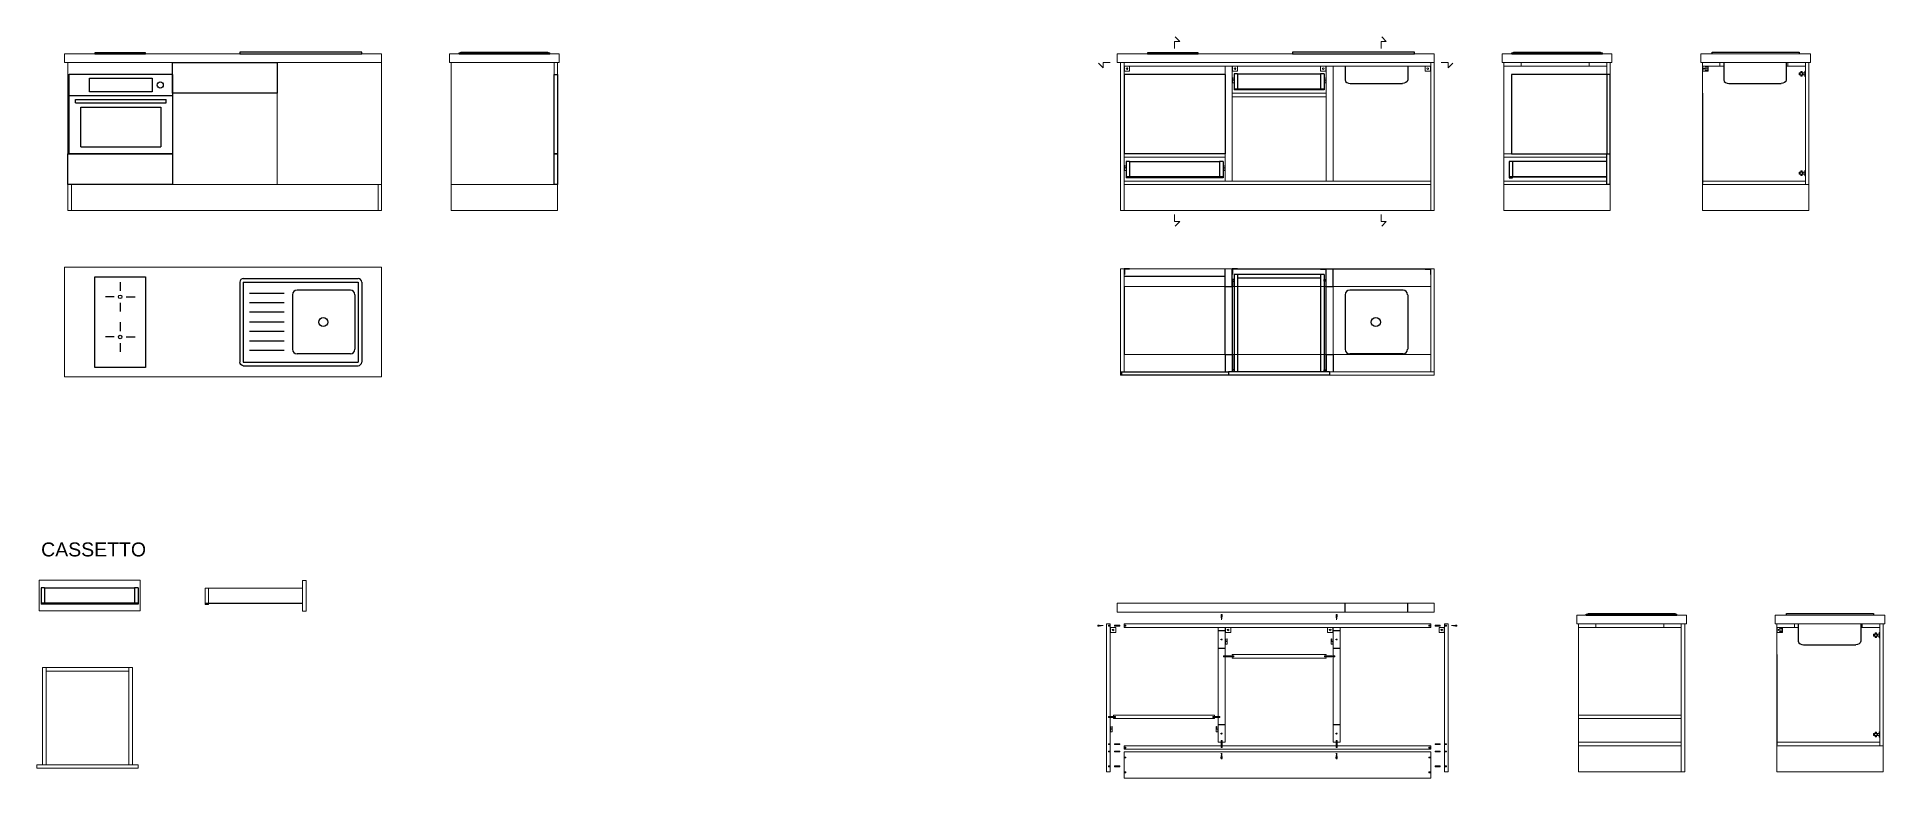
# Model space of a CAD drawing. Header units: millimetres. Extents: x 2140 to 3201, y 1223 to 1649.
import ezdxf

# ---------------------------------------------------------------- set-up
doc = ezdxf.new("R2010")
doc.units = ezdxf.units.MM
for name, color, linetype in [('Cassetti', 5, 'Continuous'), ('Forno e fornello', 6, 'Continuous'), ('Lavabo', 4, 'Continuous'), ('Parti nascoste', 2, 'Continuous')]:
    doc.layers.add(name, color=color, linetype=linetype)
for name, color, linetype, lineweight in [('Giunzioni', 3, 'Continuous', 18), ('Linee e simboli', 1, 'Continuous', 18), ('Struttura', 255, 'Continuous', 18)]:
    doc.layers.add(name, color=color, linetype=linetype, lineweight=lineweight)
doc.styles.get("Standard").update_dxf_attribs({"font": 'arial.ttf'})

msp = doc.modelspace()

# ---------------------------------------------------------------- linework, layer by layer
at = {"layer": 'Cassetti'}
for p, q in [((2217.7, 1616.3), (2217.7, 1633.9)), ((2217.7, 1633.9), (2277.7, 1633.9)), ((2277.7, 1633.9), (2277.7, 1616.3)), ((2827, 1627.5), (2827, 1618.2)), ((2829, 1627.5), (2827, 1627.5)), ((2829, 1627.5), (2829, 1618.9)), ((2829, 1627.5), (2876.6, 1627.5)), ((2876.6, 1627.5), (2876.6, 1618.9)), ((2878.6, 1627.5), (2876.6, 1627.5)), ((2878.6, 1627.5), (2878.6, 1618.7)), ((2277.7, 1616.3), (2217.7, 1616.3)), ((2827, 1618.9), (2878.6, 1618.9)), ((2878.6, 1618.7), (2827, 1618.7)), ((2878.6, 1618.2), (2827, 1618.2)), ((2878.6, 1618.7), (2878.6, 1618.2)), ((2157.7, 1563.9), (2157.7, 1581.5)), ((2157.7, 1581.5), (2217.7, 1581.5)), ((2217.7, 1581.5), (2217.7, 1563.9)), ((2436.7, 1563.9), (2436.7, 1581.5)), ((2436.7, 1581.5), (2438.7, 1581.5)), ((2438.7, 1581.5), (2438.7, 1563.9)), ((3040.8, 1581.5), (3042.8, 1581.5)), ((3040.8, 1563.9), (3040.8, 1581.5)), ((3042.8, 1563.9), (3042.8, 1581.5)), ((2767, 1577.1), (2765, 1577.1)), ((2765, 1577.1), (2765, 1567.8)), ((2767, 1577.1), (2767, 1568.5)), ((2767, 1577.1), (2818.6, 1577.1)), ((2818.6, 1577.1), (2818.6, 1568.5)), ((2820.6, 1577.1), (2818.6, 1577.1)), ((2820.6, 1577.1), (2820.6, 1568.3)), ((3040.8, 1577.1), (2984.8, 1577.1)), ((2984.8, 1577.1), (2984.8, 1567.8)), ((2986.8, 1577.1), (2986.8, 1568.5)), ((2217.7, 1563.9), (2157.7, 1563.9)), ((2438.7, 1563.9), (2436.7, 1563.9)), ((2765, 1568.5), (2820.6, 1568.5)), ((2820.6, 1568.3), (2765, 1568.3)), ((2820.6, 1567.8), (2765, 1567.8)), ((2820.6, 1568.3), (2820.6, 1567.8)), ((2984.8, 1567.8), (2986.8, 1567.8)), ((2985.1, 1568.5), (2985.1, 1568.3)), ((2985.1, 1568.3), (2985.1, 1568.5)), ((2985.1, 1568.5), (3040.8, 1568.5)), ((2985.1, 1568.3), (3040.8, 1568.3)), ((2986.8, 1567.8), (2986.8, 1568.3)), ((3042.8, 1563.9), (3040.8, 1563.9)), ((2827, 1505.4), (2827, 1466.4)), ((2829, 1505.4), (2829, 1466.4)), ((2876.6, 1505.4), (2876.6, 1466.4)), ((2878.6, 1505.4), (2878.6, 1466.4)), ((2881.8, 1456.4), (2823.8, 1456.4)), ((2823.8, 1456.4), (2823.8, 1454.4)), ((2881.8, 1454.4), (2823.8, 1454.4)), ((2881.8, 1456.4), (2881.8, 1454.4))]:
    msp.add_line(p, q, dxfattribs=at)
at = {"layer": 'Forno e fornello'}
for p, q in [((2202.2, 1639.4), (2173.2, 1639.4)), ((2173.2, 1639.4), (2173.2, 1638.9)), ((2173.2, 1638.9), (2202.2, 1638.9)), ((2202.2, 1638.9), (2202.2, 1639.4)), ((2382.2, 1638.9), (2382.2, 1639.4)), ((2382.2, 1639.4), (2434.2, 1639.4)), ((2382.2, 1638.9), (2434.2, 1638.9)), ((2434.2, 1638.9), (2434.2, 1639.4)), ((2806.3, 1639.4), (2777.3, 1639.4)), ((2777.3, 1639.4), (2777.3, 1638.9)), ((2777.3, 1638.9), (2806.3, 1638.9)), ((2806.3, 1638.9), (2806.3, 1639.4)), ((2986.3, 1638.9), (2986.3, 1639.4)), ((2986.3, 1639.4), (3038.3, 1639.4)), ((2986.3, 1638.9), (3038.3, 1638.9)), ((3038.3, 1638.9), (3038.3, 1639.4)), ((2158.3, 1581.5), (2158.3, 1627)), ((2217.7, 1627), (2158.3, 1627)), ((2170, 1617), (2170, 1625)), ((2170, 1625), (2206, 1625)), ((2206, 1625), (2206, 1617)), ((2217.7, 1627), (2217.7, 1581.5)), ((2436.7, 1627), (2438.7, 1627)), ((2436.7, 1581.5), (2436.7, 1627)), ((2438.7, 1627), (2438.7, 1581.5)), ((2821.8, 1627), (2763.8, 1627)), ((2763.8, 1627), (2763.8, 1581.5)), ((2821.8, 1627), (2821.8, 1581.5)), ((3042.8, 1627), (2986.1, 1627)), ((2986.1, 1627), (2986.1, 1581.5)), ((3040.8, 1627), (3040.8, 1581.5)), ((3042.8, 1581.5), (3042.8, 1627)), ((2158.3, 1615), (2217.7, 1615)), ((2162, 1610.7), (2162, 1612.7)), ((2162, 1612.7), (2214, 1612.7)), ((2206, 1617), (2170, 1617)), ((2214, 1610.7), (2214, 1612.7)), ((2162, 1610.7), (2214, 1610.7)), ((2165, 1608.3), (2211, 1608.3)), ((2217.7, 1581.5), (2158.3, 1581.5)), ((2217.7, 1581.5), (2158.3, 1581.5)), ((2165, 1585.5), (2211, 1585.5)), ((2438.7, 1581.5), (2436.7, 1581.5)), ((2821.8, 1581.5), (2763.8, 1581.5)), ((2821.8, 1581.5), (2763.8, 1581.5)), ((2986.1, 1581.5), (3042.8, 1581.5)), ((2173.2, 1510.9), (2202.2, 1510.9)), ((2173.2, 1458.9), (2173.2, 1510.9)), ((2187.7, 1507.9), (2187.7, 1502.9)), ((2202.2, 1510.9), (2202.2, 1458.9)), ((2184.2, 1499.4), (2179.2, 1499.4)), ((2187.7, 1495.9), (2187.7, 1490.9)), ((2191.2, 1499.4), (2196.2, 1499.4)), ((2763.8, 1505.4), (2763.8, 1466.4)), ((2821.8, 1466.4), (2821.8, 1505.4)), ((2184.2, 1476.4), (2179.2, 1476.4)), ((2187.7, 1484.8), (2187.7, 1479.8)), ((2191.2, 1476.4), (2196.2, 1476.4)), ((2187.7, 1472.9), (2187.7, 1467.9)), ((2202.2, 1458.9), (2173.2, 1458.9)), ((2762.4, 1456.4), (2762.4, 1454.4)), ((2762.4, 1456.4), (2823.8, 1456.4)), ((2823.8, 1454.4), (2762.4, 1454.4)), ((2823.8, 1456.4), (2823.8, 1454.4)), ((3029.1, 1316.7), (3029.1, 1317.2)), ((3029.1, 1317.2), (3081.1, 1317.2)), ((3029.1, 1316.7), (3081.1, 1316.7)), ((3081.1, 1316.7), (3081.1, 1317.2))]:
    msp.add_line(p, q, dxfattribs=at)
at = {"layer": 'Forno e fornello', "ltscale": 0.003}
for points in [[(2165, 1585.5), (2165, 1608.3)], [(2211, 1608.3), (2211, 1585.5)]]:
    msp.add_lwpolyline(points, dxfattribs=at)
at = {"layer": 'Forno e fornello'}
for centre, radius in [((2210.7, 1621), 1.73), ((2187.7, 1499.4), 1), ((2187.7, 1476.4), 1)]:
    msp.add_circle(centre, radius, dxfattribs=at)
at = {"layer": 'Giunzioni'}
for p, q in [((2763.8, 1631.9), (2763.8, 1628.9)), ((2763.8, 1631.9), (2767, 1631.9)), ((2767, 1628.9), (2763.8, 1628.9)), ((2764, 1628.9), (2764, 1631.9)), ((2764, 1628.9), (2764, 1631.9)), ((2767, 1631.9), (2767, 1628.9)), ((2825.8, 1631.9), (2825.8, 1628.9)), ((2825.8, 1631.9), (2829, 1631.9)), ((2829, 1628.9), (2825.8, 1628.9)), ((2825.8, 1625.3), (2825.8, 1622.3)), ((2825.8, 1625.3), (2826, 1625.3)), ((2826, 1628.9), (2826, 1631.9)), ((2826, 1628.9), (2826, 1631.9)), ((2826, 1625.3), (2826, 1622.3)), ((2827, 1623.8), (2826, 1623.8)), ((2826.8, 1625.3), (2827, 1625.3)), ((2826.8, 1625.3), (2826.8, 1623.8)), ((2827, 1625.3), (2827, 1622.3)), ((2827, 1622.3), (2827, 1623.8)), ((2829, 1631.9), (2829, 1628.9)), ((2879.8, 1631.9), (2876.6, 1631.9)), ((2876.6, 1631.9), (2876.6, 1628.9)), ((2876.6, 1628.9), (2879.8, 1628.9)), ((2878.8, 1625.3), (2878.6, 1625.3)), ((2878.6, 1625.3), (2878.6, 1622.3)), ((2878.6, 1622.3), (2878.6, 1623.8)), ((2878.6, 1623.8), (2879.6, 1623.8)), ((2878.8, 1625.3), (2878.8, 1623.8)), ((2879.6, 1628.9), (2879.6, 1631.9)), ((2879.6, 1628.9), (2879.6, 1631.9)), ((2879.8, 1625.3), (2879.6, 1625.3)), ((2879.6, 1625.3), (2879.6, 1622.3)), ((2879.8, 1631.9), (2879.8, 1628.9)), ((2879.8, 1622.3), (2879.8, 1625.3)), ((2939.8, 1631.9), (2936.6, 1631.9)), ((2936.6, 1631.9), (2936.6, 1628.9)), ((2936.6, 1628.9), (2939.8, 1628.9)), ((2939.6, 1628.9), (2939.6, 1631.9)), ((2939.6, 1628.9), (2939.6, 1631.9)), ((2939.8, 1631.9), (2939.8, 1628.9)), ((3095.8, 1631.9), (3095.8, 1628.9)), ((3095.8, 1631.9), (3099, 1631.9)), ((3095.8, 1628.9), (3099, 1628.9)), ((3096, 1628.9), (3096, 1631.9)), ((3099, 1628.9), (3099, 1631.9)), ((3154.5, 1627.9), (3151.3, 1627.9)), ((3151.3, 1627.9), (3151.3, 1626.9)), ((3151.3, 1626.9), (3154.5, 1626.9)), ((3152.2, 1628.7), (3152.2, 1627.9)), ((3152.2, 1628.7), (3152.2, 1628.7)), ((3152.2, 1628.7), (3153, 1628.7)), ((3152.2, 1626.1), (3152.2, 1626.9)), ((3152.2, 1626.1), (3153, 1626.1)), ((3153, 1627.9), (3153, 1628.7)), ((3153, 1626.9), (3153, 1626.1)), ((3154.8, 1628.9), (3154.5, 1628.9)), ((3154.5, 1628.9), (3154.5, 1625.9)), ((3154.8, 1625.9), (3154.5, 1625.9)), ((3154.8, 1628.9), (3154.8, 1625.9)), ((3154.8, 1628.9), (3154.8, 1628.9)), ((2826, 1622.3), (2825.8, 1622.3)), ((2826, 1622.3), (2827, 1622.3)), ((2879.6, 1622.3), (2878.6, 1622.3)), ((2879.6, 1622.3), (2879.8, 1622.3)), ((2763.8, 1574.9), (2763.8, 1571.9)), ((2763.8, 1574.9), (2764, 1574.9)), ((2763.8, 1571.9), (2765, 1571.9)), ((2764, 1574.9), (2764, 1571.9)), ((2765, 1573.4), (2764, 1573.4)), ((2764.8, 1574.9), (2765, 1574.9)), ((2764.8, 1574.9), (2764.8, 1573.4)), ((2765, 1574.9), (2765, 1571.9)), ((2820.8, 1574.9), (2820.6, 1574.9)), ((2820.6, 1574.9), (2820.6, 1571.9)), ((2820.6, 1571.9), (2820.6, 1573.4)), ((2820.6, 1573.4), (2821.6, 1573.4)), ((2821.6, 1571.9), (2820.6, 1571.9)), ((2820.8, 1574.9), (2820.8, 1573.4)), ((2821.8, 1574.9), (2821.6, 1574.9)), ((2821.6, 1574.9), (2821.6, 1571.9)), ((2821.6, 1571.9), (2821.8, 1571.9)), ((2821.8, 1571.9), (2821.8, 1574.9)), ((3154.5, 1570.9), (3151.3, 1570.9)), ((3151.3, 1570.9), (3151.3, 1569.9)), ((3151.3, 1569.9), (3154.5, 1569.9)), ((3152.2, 1571.7), (3152.2, 1570.9)), ((3152.2, 1571.7), (3152.2, 1571.7)), ((3152.2, 1571.7), (3153, 1571.7)), ((3152.2, 1569.1), (3152.2, 1569.9)), ((3153, 1570.9), (3153, 1571.7)), ((3153, 1569.9), (3153, 1569.1)), ((3154.8, 1571.9), (3154.5, 1571.9)), ((3154.5, 1571.9), (3154.5, 1568.9)), ((3154.8, 1571.9), (3154.8, 1568.9)), ((3152.2, 1569.1), (3153, 1569.1)), ((3154.8, 1568.9), (3154.5, 1568.9)), ((2825.8, 1466.4), (2825.8, 1505.4)), ((2826, 1466.4), (2826, 1505.4)), ((2879.6, 1466.4), (2879.6, 1505.4)), ((2879.8, 1466.4), (2879.8, 1505.4)), ((2819.6, 1317), (2819.6, 1316.2)), ((2819.6, 1317), (2820.1, 1317)), ((2819.8, 1314), (2819.6, 1316.2)), ((2820.1, 1316.1), (2819.6, 1316.1)), ((2820, 1315.9), (2819.6, 1315.9)), ((2820, 1315.7), (2819.6, 1315.7)), ((2820, 1315.5), (2819.7, 1315.5)), ((2820, 1315.3), (2819.7, 1315.3)), ((2820.1, 1316.2), (2819.8, 1314)), ((2820.1, 1317), (2820.1, 1316.2)), ((2885.6, 1317), (2885.6, 1316.2)), ((2885.6, 1317), (2886.1, 1317)), ((2885.8, 1314), (2885.6, 1316.2)), ((2886.1, 1316.1), (2885.6, 1316.1)), ((2886, 1315.9), (2885.6, 1315.9)), ((2886, 1315.7), (2885.6, 1315.7)), ((2886, 1315.5), (2885.7, 1315.5)), ((2886, 1315.3), (2885.7, 1315.3)), ((2886.1, 1316.2), (2885.8, 1314)), ((2886.1, 1317), (2886.1, 1316.2)), ((2748.8, 1310.9), (2749.6, 1310.9)), ((2748.8, 1310.9), (2748.8, 1310.4)), ((2748.8, 1310.4), (2749.6, 1310.4)), ((2751.8, 1310.7), (2749.6, 1310.9)), ((2749.6, 1310.4), (2751.8, 1310.7)), ((2749.7, 1310.5), (2749.7, 1310.9)), ((2749.9, 1310.5), (2749.9, 1310.9)), ((2750.1, 1310.5), (2750.1, 1310.9)), ((2750.3, 1310.5), (2750.3, 1310.9)), ((2750.5, 1310.5), (2750.5, 1310.8)), ((2750.7, 1310.6), (2750.7, 1310.8)), ((2750.9, 1310.6), (2750.9, 1310.8)), ((2751.1, 1310.6), (2751.1, 1310.8)), ((2751.3, 1310.6), (2751.3, 1310.7)), ((2751.5, 1310.7), (2751.5, 1310.7)), ((2755.8, 1309.7), (2755.8, 1306.7)), ((2755.8, 1309.7), (2759, 1309.7)), ((2759, 1306.7), (2755.8, 1306.7)), ((2756, 1306.7), (2756, 1309.7)), ((2756, 1306.7), (2756, 1309.7)), ((2758.3, 1310.9), (2761.3, 1310.9)), ((2758.3, 1310.9), (2758.3, 1310.4)), ((2758.3, 1310.4), (2761.3, 1310.4)), ((2759, 1309.7), (2759, 1306.7)), ((2761.3, 1310.9), (2761.3, 1310.4)), ((2820, 1315.1), (2819.7, 1315.1)), ((2819.9, 1314.9), (2819.7, 1314.9)), ((2819.9, 1314.7), (2819.7, 1314.7)), ((2819.9, 1314.5), (2819.8, 1314.5)), ((2819.9, 1314.3), (2819.8, 1314.3)), ((2821.8, 1309.7), (2821.8, 1306.7)), ((2821.8, 1309.7), (2825, 1309.7)), ((2825, 1306.7), (2821.8, 1306.7)), ((2822, 1306.7), (2822, 1309.7)), ((2822, 1306.7), (2822, 1309.7)), ((2825, 1309.7), (2825, 1306.7)), ((2883.8, 1309.7), (2880.6, 1309.7)), ((2880.6, 1309.7), (2880.6, 1306.7)), ((2880.6, 1306.7), (2883.8, 1306.7)), ((2883.6, 1306.7), (2883.6, 1309.7)), ((2883.6, 1306.7), (2883.6, 1309.7)), ((2883.8, 1309.7), (2883.8, 1306.7)), ((2886, 1315.1), (2885.7, 1315.1)), ((2885.9, 1314.9), (2885.7, 1314.9)), ((2885.9, 1314.7), (2885.8, 1314.7)), ((2885.9, 1314.5), (2885.8, 1314.5)), ((2885.9, 1314.3), (2885.8, 1314.3)), ((2945.3, 1310.9), (2942.3, 1310.9)), ((2942.3, 1310.9), (2942.3, 1310.4)), ((2945.3, 1310.4), (2942.3, 1310.4)), ((2947.8, 1309.7), (2944.6, 1309.7)), ((2944.6, 1309.7), (2944.6, 1306.7)), ((2944.6, 1306.7), (2947.8, 1306.7)), ((2945.3, 1310.9), (2945.3, 1310.4)), ((2947.6, 1306.7), (2947.6, 1309.7)), ((2947.6, 1306.7), (2947.6, 1309.7)), ((2947.8, 1309.7), (2947.8, 1306.7)), ((2951.8, 1310.7), (2954.1, 1310.9)), ((2954.1, 1310.4), (2951.8, 1310.7)), ((2952.2, 1310.7), (2952.2, 1310.7)), ((2952.4, 1310.6), (2952.4, 1310.8)), ((2952.6, 1310.6), (2952.6, 1310.8)), ((2952.8, 1310.6), (2952.8, 1310.8)), ((2953, 1310.6), (2953, 1310.8)), ((2953.2, 1310.5), (2953.2, 1310.8)), ((2953.4, 1310.5), (2953.4, 1310.9)), ((2953.6, 1310.5), (2953.6, 1310.9)), ((2953.8, 1310.5), (2953.8, 1310.9)), ((2953.9, 1310.5), (2954, 1310.9)), ((2954.8, 1310.9), (2954.1, 1310.9)), ((2954.8, 1310.4), (2954.1, 1310.4)), ((2954.8, 1310.9), (2954.8, 1310.4)), ((3138.5, 1309.7), (3138.5, 1306.7)), ((3138.5, 1309.7), (3141.7, 1309.7)), ((3138.5, 1306.7), (3141.7, 1306.7)), ((3138.7, 1306.7), (3138.7, 1309.7)), ((3141.7, 1306.7), (3141.7, 1309.7)), ((3197.2, 1305.7), (3194, 1305.7)), ((3194, 1305.7), (3194, 1304.7)), ((3194, 1304.7), (3197.2, 1304.7)), ((3194.9, 1306.5), (3194.9, 1305.7)), ((3194.9, 1306.5), (3194.9, 1306.5)), ((3194.9, 1306.5), (3195.7, 1306.5)), ((3194.9, 1303.9), (3194.9, 1304.7)), ((3195.7, 1305.7), (3195.7, 1306.5)), ((3195.7, 1304.7), (3195.7, 1303.9)), ((3197.5, 1306.7), (3197.2, 1306.7)), ((3197.2, 1306.7), (3197.2, 1303.7)), ((3197.5, 1306.7), (3197.5, 1303.7)), ((3197.5, 1306.7), (3197.5, 1306.7)), ((2821.8, 1303.1), (2821.8, 1300.1)), ((2821.8, 1303.1), (2822, 1303.1)), ((2822, 1300.1), (2821.8, 1300.1)), ((2822, 1303.1), (2822, 1300.1)), ((2823, 1301.6), (2822, 1301.6)), ((2822, 1300.1), (2823, 1300.1)), ((2822.8, 1303.1), (2823, 1303.1)), ((2822.8, 1303.1), (2822.8, 1301.6)), ((2823, 1303.1), (2823, 1300.1)), ((2882.8, 1303.1), (2882.6, 1303.1)), ((2882.6, 1303.1), (2882.6, 1300.1)), ((2882.6, 1301.6), (2883.6, 1301.6)), ((2883.6, 1300.1), (2882.6, 1300.1)), ((2882.8, 1303.1), (2882.8, 1301.6)), ((2883.8, 1303.1), (2883.6, 1303.1)), ((2883.6, 1303.1), (2883.6, 1300.1)), ((2883.6, 1300.1), (2883.8, 1300.1)), ((2883.8, 1300.1), (2883.8, 1303.1)), ((3194.9, 1303.9), (3195.7, 1303.9)), ((3197.5, 1303.7), (3197.2, 1303.7)), ((2822.3, 1293.3), (2825.3, 1293.3)), ((2822.3, 1293.3), (2822.3, 1292.8)), ((2822.3, 1292.8), (2825.3, 1292.8)), ((2825.3, 1293.3), (2825.3, 1292.8)), ((2880.3, 1293.3), (2883.3, 1293.3)), ((2880.3, 1293.3), (2880.3, 1292.8)), ((2880.3, 1292.8), (2883.3, 1292.8)), ((2883.3, 1293.3), (2883.3, 1292.8)), ((2755.3, 1258.5), (2758.3, 1258.5)), ((2755.3, 1258.5), (2755.3, 1258)), ((2755.3, 1258), (2758.3, 1258)), ((2755.8, 1252.7), (2755.8, 1249.7)), ((2755.8, 1252.7), (2756, 1252.7)), ((2756, 1252.7), (2756, 1249.7)), ((2756.8, 1252.7), (2757, 1252.7)), ((2756.8, 1252.7), (2756.8, 1251.2)), ((2757, 1252.7), (2757, 1249.7)), ((2758.3, 1258.5), (2758.3, 1258)), ((2815.3, 1258.5), (2818.3, 1258.5)), ((2815.3, 1258.5), (2815.3, 1258)), ((2815.3, 1258), (2818.3, 1258)), ((2816.8, 1252.7), (2816.6, 1252.7)), ((2816.6, 1252.7), (2816.6, 1249.7)), ((2816.8, 1252.7), (2816.8, 1251.2)), ((2817.8, 1252.7), (2817.6, 1252.7)), ((2817.6, 1252.7), (2817.6, 1249.7)), ((2817.8, 1249.7), (2817.8, 1252.7)), ((2818.3, 1258.5), (2818.3, 1258)), ((2755.8, 1249.7), (2757, 1249.7)), ((2757, 1251.2), (2756, 1251.2)), ((2758.3, 1242.9), (2761.3, 1242.9)), ((2758.3, 1242.9), (2758.3, 1242.4)), ((2758.3, 1242.4), (2761.3, 1242.4)), ((2761.3, 1242.9), (2761.3, 1242.4)), ((2816.6, 1249.7), (2816.6, 1251.2)), ((2816.6, 1251.2), (2817.6, 1251.2)), ((2817.6, 1249.7), (2816.6, 1249.7)), ((2817.6, 1249.7), (2817.8, 1249.7)), ((2819.6, 1244.2), (2819.6, 1241.2)), ((2820.1, 1244.2), (2819.6, 1244.2)), ((2820.1, 1241.2), (2819.6, 1241.2)), ((2820.1, 1244.2), (2820.1, 1241.2)), ((2885.6, 1244.2), (2885.6, 1241.2)), ((2886.1, 1244.2), (2885.6, 1244.2)), ((2886.1, 1241.2), (2885.6, 1241.2)), ((2886.1, 1244.2), (2886.1, 1241.2)), ((2942.3, 1242.9), (2945.3, 1242.9)), ((2942.3, 1242.9), (2942.3, 1242.4)), ((2942.3, 1242.4), (2945.3, 1242.4)), ((2945.3, 1242.9), (2945.3, 1242.4)), ((3197.2, 1248.7), (3194, 1248.7)), ((3194, 1248.7), (3194, 1247.7)), ((3194, 1247.7), (3197.2, 1247.7)), ((3194.9, 1249.5), (3194.9, 1248.7)), ((3194.9, 1249.5), (3194.9, 1249.5)), ((3194.9, 1249.5), (3195.7, 1249.5)), ((3194.9, 1246.9), (3194.9, 1247.7)), ((3194.9, 1246.9), (3195.7, 1246.9)), ((3195.7, 1248.7), (3195.7, 1249.5)), ((3195.7, 1247.7), (3195.7, 1246.9)), ((3197.5, 1249.7), (3197.2, 1249.7)), ((3197.2, 1249.7), (3197.2, 1246.7)), ((3197.5, 1246.7), (3197.2, 1246.7)), ((3197.5, 1249.7), (3197.5, 1246.7)), ((2758.3, 1238.7), (2761.3, 1238.7)), ((2758.3, 1238.7), (2758.3, 1238.2)), ((2758.3, 1238.2), (2761.3, 1238.2)), ((2761.3, 1238.7), (2761.3, 1238.2)), ((2942.3, 1238.7), (2945.3, 1238.7)), ((2942.3, 1238.7), (2942.3, 1238.2)), ((2942.3, 1238.2), (2945.3, 1238.2)), ((2945.3, 1238.7), (2945.3, 1238.2)), ((2758.3, 1230.2), (2761.3, 1230.2)), ((2758.3, 1230.2), (2758.3, 1229.7)), ((2758.3, 1229.7), (2761.3, 1229.7)), ((2761.3, 1230.2), (2761.3, 1229.7)), ((2942.3, 1230.2), (2945.3, 1230.2)), ((2942.3, 1230.2), (2942.3, 1229.7)), ((2942.3, 1229.7), (2945.3, 1229.7)), ((2945.3, 1230.2), (2945.3, 1229.7))]:
    msp.add_line(p, q, dxfattribs=at)
for centre, radius in [((2765.5, 1630.4), 0.5), ((2827.5, 1630.4), 0.5), ((2878.1, 1630.4), 0.5), ((2938.1, 1630.4), 0.5), ((3096.7, 1630.4), 0.25), ((3097.6, 1631.4), 0.25), ((3097.6, 1629.4), 0.25), ((3097.6, 1630.4), 0.15), ((3098.4, 1631.4), 0.25), ((3098.4, 1629.4), 0.25), ((3098.4, 1630.4), 0.15), ((3151.7, 1627.4), 0.2), ((3152.6, 1628.3), 0.2), ((3152.6, 1626.5), 0.2), ((3153.3, 1627.4), 0.2), ((3151.7, 1570.4), 0.2), ((3152.6, 1571.3), 0.2), ((3153.3, 1570.4), 0.2), ((3152.6, 1569.5), 0.2), ((2757.5, 1308.2), 0.5), ((2823.5, 1308.2), 0.5), ((2882.1, 1308.2), 0.5), ((2946.1, 1308.2), 0.5), ((3139.5, 1308.2), 0.25), ((3140.3, 1309.2), 0.25), ((3140.3, 1307.2), 0.25), ((3140.3, 1308.2), 0.15), ((3141.2, 1309.2), 0.25), ((3141.2, 1307.2), 0.25), ((3141.2, 1308.2), 0.15), ((3194.4, 1305.2), 0.2), ((3195.3, 1306.1), 0.2), ((3196.1, 1305.2), 0.2), ((3195.3, 1304.3), 0.2), ((3194.4, 1248.2), 0.2), ((3195.3, 1249.1), 0.2), ((3195.3, 1247.3), 0.2), ((3196.1, 1248.2), 0.2)]:
    msp.add_circle(centre, radius, dxfattribs=at)
at = {"layer": 'Lavabo'}
for p, q in [((2326.3, 1639.9), (2256.3, 1639.9)), ((2256.3, 1639.9), (2256.3, 1638.9)), ((2256.3, 1638.9), (2326.3, 1638.9)), ((2326.3, 1638.9), (2326.3, 1639.9)), ((2383.2, 1639.4), (2383.2, 1639.9)), ((2383.2, 1639.9), (2433.2, 1639.9)), ((2433.2, 1639.9), (2433.2, 1639.4)), ((2930.4, 1639.9), (2860.4, 1639.9)), ((2860.4, 1639.9), (2860.4, 1638.9)), ((2860.4, 1638.9), (2930.4, 1638.9)), ((2930.4, 1638.9), (2930.4, 1639.9)), ((2987.3, 1639.4), (2987.3, 1639.9)), ((2987.3, 1639.9), (3037.3, 1639.9)), ((3037.3, 1639.9), (3037.3, 1639.4)), ((3101.3, 1638.9), (3101.3, 1639.9)), ((3101.3, 1639.9), (3151.3, 1639.9)), ((3108, 1633.9), (3108, 1623.9)), ((3143.8, 1633.9), (3143.8, 1623.9)), ((3151.3, 1639.9), (3151.3, 1638.9)), ((2890.7, 1631.9), (2890.7, 1623.9)), ((2926.6, 1631.9), (2926.6, 1623.9)), ((2893.6, 1621.9), (2923.6, 1621.9)), ((3110.9, 1621.9), (3140.9, 1621.9)), ((2256.3, 1507.9), (2256.3, 1461.9)), ((2258.3, 1509.9), (2324.3, 1509.9)), ((2258.3, 1507.9), (2324.3, 1507.9)), ((2258.3, 1507.9), (2258.3, 1461.9)), ((2324.3, 1507.9), (2324.3, 1461.9)), ((2326.3, 1507.9), (2326.3, 1461.9)), ((2261.8, 1501.5), (2281.8, 1501.6)), ((2261.8, 1496.1), (2281.8, 1496.1)), ((2286.6, 1500.6), (2286.6, 1469.3)), ((2890.7, 1500.6), (2890.7, 1469.3)), ((2281.8, 1490.6), (2261.8, 1490.6)), ((2261.8, 1485.1), (2281.8, 1485.1)), ((2281.8, 1479.6), (2261.8, 1479.6)), ((2261.8, 1474.1), (2281.8, 1474.1)), ((2281.8, 1468.6), (2261.8, 1468.6)), ((2258.3, 1461.9), (2324.3, 1461.9)), ((2258.3, 1459.9), (2324.3, 1459.9)), ((3030.1, 1317.2), (3030.1, 1317.7)), ((3030.1, 1317.7), (3080.1, 1317.7)), ((3080.1, 1317.7), (3080.1, 1317.2)), ((3144, 1316.7), (3144, 1317.7)), ((3144, 1317.7), (3194, 1317.7)), ((3194, 1317.7), (3194, 1316.7)), ((3150.7, 1311.7), (3150.7, 1301.7)), ((3186.6, 1311.7), (3186.6, 1301.7)), ((3153.7, 1299.7), (3183.7, 1299.7))]:
    msp.add_line(p, q, dxfattribs=at)
for points in [[(2319.8, 1503.2), (2289.2, 1503.2)], [(2322.4, 1500.6), (2322.4, 1469.3)], [(2923.9, 1503.2), (2893.3, 1503.2)], [(2926.6, 1500.6), (2926.6, 1469.3)], [(2319.8, 1466.7), (2289.2, 1466.7)], [(2923.9, 1466.7), (2893.3, 1466.7)]]:
    msp.add_lwpolyline(points, dxfattribs=at)
for centre in [(2304.2, 1484.9), (2908.3, 1484.9)]:
    msp.add_circle(centre, 2.61, dxfattribs=at)
for centre, start, end in [((2289.2, 1500.6), 90, 180), ((2319.8, 1500.6), 0, 90), ((2893.3, 1500.6), 90, 180), ((2923.9, 1500.6), 0, 90), ((2289.2, 1469.3), 180, 270), ((2319.8, 1469.3), 270, 0), ((2893.3, 1469.3), 180, 270), ((2923.9, 1469.3), 270, 0)]:
    msp.add_arc(centre, 2.61, start, end, dxfattribs=at)
for points in [[(2890.7, 1623.9), (2890.7, 1622.7), (2892.4, 1621.9), (2893.6, 1621.9)], [(2926.6, 1623.9), (2926.6, 1622.7), (2924.8, 1621.9), (2923.6, 1621.9)], [(3108, 1623.9), (3108, 1622.7), (3109.7, 1621.9), (3110.9, 1621.9)], [(3143.8, 1623.9), (3143.8, 1622.7), (3142.1, 1621.9), (3140.9, 1621.9)], [(2258.3, 1509.9), (2257.4, 1509.9), (2256.3, 1508.9), (2256.3, 1507.9)], [(2326.3, 1507.9), (2326.3, 1508.9), (2325.3, 1509.9), (2324.3, 1509.9)], [(2258.3, 1459.9), (2257.4, 1459.9), (2256.3, 1461), (2256.3, 1461.9)], [(2324.3, 1459.9), (2325.3, 1459.9), (2326.3, 1461), (2326.3, 1461.9)], [(3150.7, 1301.7), (3150.7, 1300.5), (3152.5, 1299.7), (3153.7, 1299.7)], [(3186.6, 1301.7), (3186.6, 1300.5), (3184.9, 1299.7), (3183.7, 1299.7)]]:
    msp.add_open_spline(points, degree=3, dxfattribs=at)
at = {"layer": 'Linee e simboli'}
for p, q in [((2792.8, 1641.9), (2792.8, 1645.9)), ((2792.8, 1645.9), (2795.8, 1645.9)), ((2795.8, 1645.9), (2793.2, 1648.6)), ((2911.3, 1641.9), (2911.3, 1645.9)), ((2911.3, 1645.9), (2914.3, 1645.9)), ((2914.3, 1645.9), (2911.7, 1648.6)), ((2751.8, 1630.9), (2749.2, 1633.6)), ((2755.8, 1633.9), (2751.8, 1633.9)), ((2751.8, 1633.9), (2751.8, 1630.9)), ((2945.8, 1633.9), (2949.8, 1633.9)), ((2949.8, 1633.9), (2949.8, 1630.9)), ((2949.8, 1630.9), (2952.5, 1633.6)), ((2792.8, 1546.6), (2792.8, 1542.6)), ((2792.8, 1542.6), (2795.8, 1542.6)), ((2795.8, 1542.6), (2793.2, 1539.9)), ((2911.3, 1546.6), (2911.3, 1542.6)), ((2911.3, 1542.6), (2914.3, 1542.6)), ((2914.3, 1542.6), (2911.7, 1539.9))]:
    msp.add_line(p, q, dxfattribs=at)
at = {"layer": 'Parti nascoste'}
for p, q in [((2767, 1515.4), (2763.8, 1515.4)), ((2764, 1512.2), (2763.8, 1512.2)), ((2821.8, 1511.1), (2763.8, 1511.1)), ((2767, 1515.2), (2764, 1515.2)), ((2764, 1515.2), (2764, 1512.2)), ((2767, 1515.4), (2767, 1515.2)), ((2821.8, 1505.4), (2821.8, 1515.4)), ((2829, 1515.4), (2825.8, 1515.4)), ((2825.8, 1512.2), (2825.8, 1515.4)), ((2826, 1512.2), (2825.8, 1512.2)), ((2825.8, 1505.4), (2825.8, 1512.2)), ((2826, 1509.4), (2825.8, 1509.4)), ((2829, 1515.2), (2826, 1515.2)), ((2826, 1515.2), (2826, 1512.2)), ((2826, 1508.4), (2826, 1509.4)), ((2827, 1509.4), (2826, 1509.4)), ((2826, 1508.4), (2827, 1508.4)), ((2826, 1508.4), (2826, 1505.4)), ((2878.6, 1512.2), (2827, 1512.2)), ((2827, 1512.2), (2827, 1505.4)), ((2827, 1508.4), (2827, 1509.4)), ((2829, 1515.4), (2829, 1515.2)), ((2876.6, 1515.2), (2829, 1515.2)), ((2829, 1512.2), (2829, 1510.2)), ((2876.6, 1510.2), (2829, 1510.2)), ((2829, 1510.2), (2829, 1505.4)), ((2876.6, 1515.4), (2876.6, 1515.2)), ((2876.6, 1515.4), (2879.8, 1515.4)), ((2876.6, 1515.2), (2879.6, 1515.2)), ((2876.6, 1512.2), (2876.6, 1510.2)), ((2876.6, 1510.2), (2876.6, 1505.4)), ((2878.6, 1512.2), (2878.6, 1505.4)), ((2878.6, 1508.4), (2878.6, 1509.4)), ((2878.6, 1509.4), (2879.6, 1509.4)), ((2879.6, 1508.4), (2878.6, 1508.4)), ((2879.6, 1515.2), (2879.6, 1512.2)), ((2879.6, 1512.2), (2879.8, 1512.2)), ((2879.6, 1508.4), (2879.6, 1509.4)), ((2879.6, 1509.4), (2879.8, 1509.4)), ((2879.6, 1508.4), (2879.6, 1505.4)), ((2879.8, 1512.2), (2879.8, 1515.4)), ((2936.6, 1515.2), (2879.8, 1515.3)), ((2879.8, 1505.4), (2879.8, 1512.2)), ((2883.8, 1505.4), (2883.8, 1515.3)), ((2936.6, 1515.4), (2936.6, 1515.2)), ((2936.6, 1515.4), (2939.8, 1515.4)), ((2936.6, 1515.2), (2939.6, 1515.2)), ((2939.6, 1515.2), (2939.6, 1512.2)), ((2939.6, 1512.2), (2939.8, 1512.2)), ((2821.8, 1505.4), (2825.8, 1505.4)), ((2879.8, 1505.4), (2883.8, 1505.4)), ((2821.8, 1466.4), (2821.8, 1456.4)), ((2821.8, 1466.4), (2825.8, 1466.4)), ((2825.8, 1466.4), (2825.8, 1456.6)), ((2826, 1466.4), (2826, 1457.6)), ((2827, 1466.4), (2827, 1456.4)), ((2829, 1466.4), (2829, 1456.4)), ((2876.6, 1466.4), (2876.6, 1456.4)), ((2878.6, 1466.4), (2878.6, 1456.4)), ((2879.6, 1466.4), (2879.6, 1457.6)), ((2879.8, 1466.4), (2879.8, 1456.6)), ((2879.8, 1466.4), (2883.8, 1466.4)), ((2883.8, 1466.4), (2883.8, 1456.4)), ((2825.8, 1456.4), (2825.8, 1456.6)), ((2826, 1456.6), (2825.8, 1456.6)), ((2826, 1456.6), (2826, 1457.6)), ((2827, 1457.6), (2826, 1457.6)), ((2826, 1456.6), (2827, 1456.6)), ((2827, 1456.6), (2827, 1457.6)), ((2878.6, 1456.6), (2878.6, 1457.6)), ((2878.6, 1457.6), (2879.6, 1457.6)), ((2879.6, 1456.6), (2878.6, 1456.6)), ((2879.6, 1456.6), (2879.6, 1457.6)), ((2879.6, 1456.6), (2879.8, 1456.6)), ((2879.8, 1456.6), (2879.8, 1456.4)), ((2144.3, 1332.3), (2142.3, 1332.3)), ((2142.3, 1332.3), (2142.3, 1323)), ((2144.3, 1332.3), (2144.3, 1323.7)), ((2144.3, 1332.3), (2195.9, 1332.3)), ((2195.9, 1332.3), (2195.9, 1323.7)), ((2197.9, 1332.3), (2195.9, 1332.3)), ((2197.9, 1332.3), (2197.9, 1323.5)), ((2142.3, 1323.7), (2197.9, 1323.7)), ((2197.9, 1323.5), (2142.3, 1323.5)), ((2197.9, 1323), (2142.3, 1323)), ((2197.9, 1323.5), (2197.9, 1323)), ((2890.7, 1318.5), (2890.7, 1323.5)), ((2926.6, 1318.5), (2926.6, 1323.5)), ((2821.8, 1307.7), (2817.8, 1307.7)), ((2887.8, 1307.7), (2883.8, 1307.7)), ((2817.8, 1297.7), (2821.8, 1297.7)), ((2883.8, 1297.7), (2887.8, 1297.7)), ((2821.8, 1253.7), (2817.8, 1253.7)), ((2887.8, 1253.7), (2883.8, 1253.7)), ((2819.8, 1237.4), (2819.6, 1235.1)), ((2820, 1235.7), (2819.6, 1235.7)), ((2820, 1235.5), (2819.6, 1235.5)), ((2820.1, 1235.3), (2819.6, 1235.3)), ((2819.6, 1234.4), (2819.6, 1235.1)), ((2819.6, 1234.4), (2820.1, 1234.4)), ((2819.9, 1236.5), (2819.7, 1236.5)), ((2820, 1236.3), (2819.7, 1236.3)), ((2820, 1236.1), (2819.7, 1236.1)), ((2820, 1235.9), (2819.7, 1235.9)), ((2820.1, 1235.1), (2819.8, 1237.4)), ((2819.9, 1237.1), (2819.8, 1237.1)), ((2819.9, 1236.9), (2819.8, 1236.9)), ((2819.9, 1236.7), (2819.8, 1236.7)), ((2820.1, 1234.4), (2820.1, 1235.1)), ((2885.8, 1237.4), (2885.6, 1235.1)), ((2886, 1235.7), (2885.6, 1235.7)), ((2886.1, 1235.5), (2885.6, 1235.5)), ((2886.1, 1235.3), (2885.6, 1235.3)), ((2885.6, 1234.4), (2885.6, 1235.1)), ((2885.6, 1234.4), (2886.1, 1234.4)), ((2885.9, 1236.5), (2885.7, 1236.5)), ((2886, 1236.3), (2885.7, 1236.3)), ((2886, 1236.1), (2885.7, 1236.1)), ((2886, 1235.9), (2885.7, 1235.9)), ((2886.1, 1235.1), (2885.8, 1237.4)), ((2885.9, 1237.1), (2885.8, 1237.1)), ((2885.9, 1236.9), (2885.8, 1236.9)), ((2885.9, 1236.7), (2885.8, 1236.7)), ((2886.1, 1234.4), (2886.1, 1235.1))]:
    msp.add_line(p, q, dxfattribs=at)
for centre in [(2819.8, 1302.7), (2885.8, 1302.7), (2819.8, 1248.7), (2885.8, 1248.7)]:
    msp.add_circle(centre, 0.25, dxfattribs=at)
at = {"layer": 'Struttura'}
for p, q in [((2155.7, 1638.9), (2337.7, 1638.9)), ((2155.7, 1633.9), (2155.7, 1638.9)), ((2155.7, 1633.9), (2337.7, 1633.9)), ((2157.7, 1633.9), (2157.7, 1548.9)), ((2217.7, 1633.9), (2217.7, 1563.9)), ((2277.7, 1563.9), (2277.7, 1633.9)), ((2337.7, 1633.9), (2337.7, 1638.9)), ((2337.7, 1548.9), (2337.7, 1633.9)), ((2376.7, 1633.9), (2376.7, 1638.9)), ((2376.7, 1638.9), (2439.7, 1638.9)), ((2376.7, 1633.9), (2439.7, 1633.9)), ((2377.7, 1548.9), (2377.7, 1633.9)), ((2436.7, 1563.9), (2436.7, 1633.9)), ((2438.7, 1548.9), (2438.7, 1633.9)), ((2438.7, 1548.9), (2438.7, 1633.9)), ((2439.7, 1633.9), (2439.7, 1638.9)), ((2759.8, 1638.9), (2941.8, 1638.9)), ((2759.8, 1633.9), (2759.8, 1638.9)), ((2759.8, 1633.9), (2941.8, 1633.9)), ((2761.8, 1633.9), (2761.8, 1548.9)), ((2763.8, 1633.9), (2763.8, 1548.9)), ((2939.8, 1548.9), (2939.8, 1633.9)), ((2941.8, 1633.9), (2941.8, 1638.9)), ((2941.8, 1548.9), (2941.8, 1633.9)), ((2980.8, 1633.9), (2980.8, 1638.9)), ((2980.8, 1638.9), (3043.8, 1638.9)), ((2980.8, 1633.9), (3043.8, 1633.9)), ((2981.8, 1548.9), (2981.8, 1633.9)), ((2991.8, 1631.9), (2991.8, 1633.9)), ((3030.8, 1631.9), (3030.8, 1633.9)), ((3040.8, 1627), (3040.8, 1633.9)), ((3042.8, 1627), (3042.8, 1633.9)), ((3042.8, 1627), (3042.8, 1633.9)), ((3043.8, 1633.9), (3043.8, 1638.9)), ((3094.8, 1633.9), (3094.8, 1638.9)), ((3094.8, 1638.9), (3157.8, 1638.9)), ((3094.8, 1633.9), (3157.8, 1633.9)), ((3095.8, 1548.9), (3095.8, 1633.9)), ((3105.8, 1631.9), (3105.8, 1633.9)), ((3144.8, 1631.9), (3144.8, 1633.9)), ((3154.8, 1633.9), (3154.8, 1563.9)), ((3156.8, 1627), (3156.8, 1633.9)), ((3156.8, 1633.9), (3156.8, 1548.9)), ((3157.8, 1633.9), (3157.8, 1638.9)), ((2157.7, 1627), (2217.7, 1627)), ((2763.8, 1631.9), (2939.8, 1631.9)), ((2821.8, 1631.9), (2821.8, 1565.9)), ((2825.8, 1565.9), (2825.8, 1631.9)), ((2879.8, 1631.9), (2879.8, 1565.9)), ((2883.8, 1565.9), (2883.8, 1631.9)), ((2981.8, 1631.9), (2991.8, 1631.9)), ((2991.8, 1631.9), (3030.8, 1631.9)), ((3040.8, 1631.9), (3030.8, 1631.9)), ((3095.8, 1631.9), (3105.8, 1631.9)), ((3105.8, 1631.9), (3108, 1631.9)), ((3143.8, 1631.9), (3144.8, 1631.9)), ((3154.8, 1631.9), (3144.8, 1631.9)), ((2879.8, 1616.3), (2825.8, 1616.3)), ((2879.8, 1614.3), (2825.8, 1614.3)), ((3095.8, 1616.3), (3096, 1616.3)), ((3096, 1564.4), (3096, 1616.3)), ((2217.7, 1581.5), (2157.7, 1581.5)), ((2821.8, 1581.5), (2763.8, 1581.5)), ((2981.8, 1579.5), (2981.8, 1581.5)), ((2981.8, 1581.5), (3040.8, 1581.5)), ((3040.8, 1563.9), (3040.8, 1581.5)), ((3042.8, 1548.9), (3042.8, 1581.5)), ((3042.8, 1548.9), (3042.8, 1581.5)), ((2763.8, 1579.5), (2821.8, 1579.5)), ((3040.8, 1579.5), (2981.8, 1579.5)), ((2157.7, 1563.9), (2337.7, 1563.9)), ((2159.7, 1563.9), (2159.7, 1548.9)), ((2335.7, 1548.9), (2335.7, 1563.9)), ((2377.7, 1563.9), (2438.7, 1563.9)), ((2763.8, 1565.9), (2939.8, 1565.9)), ((2763.8, 1563.9), (2939.8, 1563.9)), ((2821.8, 1563.9), (2821.8, 1563.9)), ((2821.8, 1563.9), (2821.8, 1563.9)), ((2821.8, 1563.9), (2823.8, 1563.9)), ((2825.8, 1563.9), (2825.8, 1563.9)), ((2879.8, 1563.9), (2879.8, 1563.9)), ((2883.8, 1563.9), (2883.8, 1563.9)), ((2981.8, 1563.9), (2981.8, 1565.9)), ((2981.8, 1565.9), (3040.8, 1565.9)), ((2981.8, 1563.9), (3042.8, 1563.9)), ((3096, 1564.4), (3095.8, 1564.4)), ((3095.8, 1563.9), (3156.8, 1563.9)), ((3096, 1565.9), (3154.8, 1565.9)), ((2157.7, 1548.9), (2337.7, 1548.9)), ((2377.7, 1548.9), (2438.7, 1548.9)), ((2761.8, 1548.9), (2941.8, 1548.9)), ((2981.8, 1548.9), (3042.8, 1548.9)), ((3095.8, 1548.9), (3156.8, 1548.9)), ((2155.7, 1516.4), (2337.7, 1516.4)), ((2155.7, 1516.4), (2155.7, 1453.4)), ((2337.7, 1516.4), (2337.7, 1453.4)), ((2761.8, 1515.4), (2941.8, 1515.4)), ((2761.8, 1515.4), (2761.8, 1454.4)), ((2763.8, 1505.4), (2763.8, 1515.4)), ((2879.8, 1515.2), (2879.8, 1515.2)), ((2939.8, 1515.4), (2939.8, 1456.4)), ((2939.8, 1515.4), (2939.8, 1515.2)), ((2939.8, 1515.4), (2939.8, 1505.4)), ((2941.8, 1515.4), (2941.8, 1454.4)), ((2763.8, 1505.4), (2763.8, 1456.4)), ((2939.8, 1505.4), (2763.8, 1505.4)), ((2821.8, 1505.4), (2821.8, 1466.4)), ((2825.8, 1466.4), (2825.8, 1505.4)), ((2879.8, 1505.4), (2879.8, 1466.4)), ((2883.8, 1505.4), (2883.8, 1466.4)), ((2939.8, 1466.4), (2763.8, 1466.4)), ((2939.8, 1456.4), (2939.8, 1466.4)), ((2155.7, 1453.4), (2337.7, 1453.4)), ((2941.8, 1456.4), (2761.8, 1456.4)), ((2761.8, 1454.4), (2941.8, 1454.4)), ((2141.1, 1336.7), (2141.1, 1319.1)), ((2141.1, 1336.7), (2199.1, 1336.7)), ((2199.1, 1319.1), (2199.1, 1336.7)), ((2292.4, 1336.6), (2294.4, 1336.6)), ((2292.4, 1319), (2292.4, 1336.6)), ((2294.4, 1319), (2294.4, 1336.6)), ((2292.4, 1332.2), (2236.4, 1332.2)), ((2236.4, 1332.2), (2236.4, 1322.9)), ((2238.4, 1332.2), (2238.4, 1323.6)), ((2141.1, 1319.1), (2199.1, 1319.1)), ((2236.4, 1322.9), (2238.4, 1322.9)), ((2236.7, 1323.6), (2236.7, 1323.4)), ((2236.7, 1323.4), (2236.7, 1323.6)), ((2236.7, 1323.6), (2292.4, 1323.6)), ((2236.7, 1323.4), (2292.4, 1323.4)), ((2238.4, 1322.9), (2238.4, 1323.4)), ((2294.4, 1319), (2292.4, 1319)), ((2759.8, 1323.5), (2941.8, 1323.5)), ((2759.8, 1318.5), (2759.8, 1323.5)), ((2759.8, 1318.5), (2941.8, 1318.5)), ((2941.8, 1318.5), (2941.8, 1323.5)), ((3023.6, 1311.7), (3023.6, 1316.7)), ((3023.6, 1316.7), (3086.6, 1316.7)), ((3086.6, 1311.7), (3086.6, 1316.7)), ((3137.5, 1311.7), (3137.5, 1316.7)), ((3137.5, 1316.7), (3200.5, 1316.7)), ((3200.5, 1311.7), (3200.5, 1316.7)), ((2753.8, 1311.7), (2753.8, 1226.7)), ((2753.8, 1311.7), (2755.8, 1311.7)), ((2755.8, 1310.9), (2754.8, 1310.9)), ((2754.8, 1310.9), (2754.8, 1310.4)), ((2755.8, 1310.4), (2754.8, 1310.4)), ((2755.8, 1311.7), (2755.8, 1258.5)), ((2763.8, 1309.7), (2763.8, 1311.7)), ((2763.8, 1311.7), (2939.8, 1311.7)), ((2763.8, 1310.9), (2764.8, 1310.9)), ((2763.8, 1310.4), (2764.8, 1310.4)), ((2763.8, 1309.7), (2939.8, 1309.7)), ((2764.8, 1310.9), (2764.8, 1310.4)), ((2817.8, 1309.7), (2817.8, 1258.5)), ((2817.8, 1309.7), (2821.8, 1309.7)), ((2821.8, 1243.7), (2821.8, 1309.7)), ((2883.8, 1309.7), (2883.8, 1243.7)), ((2883.8, 1309.7), (2887.8, 1309.7)), ((2887.8, 1309.7), (2887.8, 1243.7)), ((2939.8, 1310.9), (2938.8, 1310.9)), ((2938.8, 1310.9), (2938.8, 1310.4)), ((2939.8, 1310.4), (2938.8, 1310.4)), ((2939.8, 1311.7), (2939.8, 1309.7)), ((2947.8, 1226.7), (2947.8, 1311.7)), ((2947.8, 1311.7), (2949.8, 1311.7)), ((2947.8, 1310.9), (2948.8, 1310.9)), ((2947.8, 1310.4), (2948.8, 1310.4)), ((2948.8, 1310.9), (2948.8, 1310.4)), ((2949.8, 1226.7), (2949.8, 1311.7)), ((3023.6, 1311.7), (3086.6, 1311.7)), ((3024.6, 1226.7), (3024.6, 1311.7)), ((3024.6, 1309.7), (3034.6, 1309.7)), ((3034.6, 1309.7), (3034.6, 1311.7)), ((3034.6, 1309.7), (3073.6, 1309.7)), ((3073.6, 1309.7), (3073.6, 1311.7)), ((3083.6, 1309.7), (3073.6, 1309.7)), ((3083.6, 1226.7), (3083.6, 1311.7)), ((3085.6, 1304.8), (3085.6, 1311.7)), ((3085.6, 1226.7), (3085.6, 1311.7)), ((3137.5, 1311.7), (3200.5, 1311.7)), ((3138.5, 1226.7), (3138.5, 1311.7)), ((3138.5, 1309.7), (3148.5, 1309.7)), ((3148.5, 1309.7), (3148.5, 1311.7)), ((3148.5, 1309.7), (3150.7, 1309.7)), ((3186.6, 1309.7), (3187.5, 1309.7)), ((3187.5, 1309.7), (3187.5, 1311.7)), ((3197.5, 1309.7), (3187.5, 1309.7)), ((3197.5, 1311.7), (3197.5, 1241.7)), ((3199.5, 1304.8), (3199.5, 1311.7)), ((3199.5, 1311.7), (3199.5, 1226.7)), ((2879.8, 1294.1), (2825.8, 1294.1)), ((2825.8, 1292.1), (2825.8, 1294.1)), ((2879.8, 1292.1), (2879.8, 1294.1)), ((3138.5, 1294.1), (3138.7, 1294.1)), ((3138.7, 1242.2), (3138.7, 1294.1)), ((2194.7, 1286.6), (2143.1, 1286.6)), ((2143.1, 1286.6), (2143.1, 1230.8)), ((2145.1, 1286.6), (2145.1, 1230.8)), ((2192.7, 1284.6), (2145.1, 1284.6)), ((2192.7, 1286.6), (2192.7, 1230.8)), ((2194.7, 1286.6), (2194.7, 1230.8)), ((2821.8, 1293.3), (2820.8, 1293.3)), ((2820.8, 1293.3), (2820.8, 1292.8)), ((2821.8, 1292.8), (2820.8, 1292.8)), ((2825.8, 1293.3), (2826.8, 1293.3)), ((2825.8, 1292.8), (2826.8, 1292.8)), ((2879.8, 1292.1), (2825.8, 1292.1)), ((2826.8, 1293.3), (2826.8, 1292.8)), ((2879.8, 1293.3), (2878.8, 1293.3)), ((2878.8, 1293.3), (2878.8, 1292.8)), ((2879.8, 1292.8), (2878.8, 1292.8)), ((2883.8, 1293.3), (2884.8, 1293.3)), ((2883.8, 1292.8), (2884.8, 1292.8)), ((2884.8, 1293.3), (2884.8, 1292.8)), ((2755.8, 1258.5), (2754.8, 1258.5)), ((2754.8, 1258.5), (2754.8, 1258)), ((2755.8, 1258), (2754.8, 1258)), ((2755.8, 1258), (2755.8, 1226.7)), ((2757.8, 1259.3), (2815.8, 1259.3)), ((2757.8, 1258.5), (2757.8, 1259.3)), ((2757.8, 1258.5), (2758.8, 1258.5)), ((2757.8, 1257.3), (2757.8, 1258)), ((2757.8, 1258), (2758.8, 1258)), ((2757.8, 1257.3), (2815.8, 1257.3)), ((2758.8, 1258.5), (2758.8, 1258)), ((2815.8, 1258.5), (2814.8, 1258.5)), ((2814.8, 1258.5), (2814.8, 1258)), ((2815.8, 1258), (2814.8, 1258)), ((2815.8, 1258.5), (2815.8, 1259.3)), ((2815.8, 1257.3), (2815.8, 1258)), ((2817.8, 1258.5), (2818.8, 1258.5)), ((2817.8, 1258), (2818.8, 1258)), ((2817.8, 1258), (2817.8, 1243.7)), ((2818.8, 1258.5), (2818.8, 1258)), ((3024.6, 1257.3), (3024.6, 1259.3)), ((3024.6, 1259.3), (3083.6, 1259.3)), ((3083.6, 1257.3), (3024.6, 1257.3)), ((2755.8, 1242.9), (2754.8, 1242.9)), ((2754.8, 1242.9), (2754.8, 1242.4)), ((2755.8, 1242.4), (2754.8, 1242.4)), ((2763.8, 1241.7), (2819.6, 1241.7)), ((2763.8, 1239.7), (2763.8, 1241.7)), ((2763.8, 1240.9), (2764.8, 1240.9)), ((2764.8, 1240.9), (2764.8, 1240.4)), ((2817.8, 1243.7), (2819.6, 1243.7)), ((2819.6, 1243.7), (2819.6, 1244.7)), ((2820.1, 1244.7), (2819.6, 1244.7)), ((2819.6, 1241.7), (2819.6, 1240.7)), ((2820.1, 1243.7), (2820.1, 1244.7)), ((2820.1, 1243.7), (2821.8, 1243.7)), ((2820.1, 1241.7), (2820.1, 1240.7)), ((2820.1, 1241.7), (2885.6, 1241.7)), ((2883.8, 1243.7), (2885.6, 1243.7)), ((2885.6, 1243.7), (2885.6, 1244.7)), ((2886.1, 1244.7), (2885.6, 1244.7)), ((2885.6, 1241.7), (2885.6, 1240.7)), ((2886.1, 1243.7), (2886.1, 1244.7)), ((2886.1, 1243.7), (2887.8, 1243.7)), ((2886.1, 1241.7), (2886.1, 1240.7)), ((2886.1, 1241.7), (2939.8, 1241.7)), ((2939.8, 1241), (2938.8, 1241)), ((2938.8, 1241), (2938.8, 1240.4)), ((2939.8, 1239.7), (2939.8, 1241.7)), ((2947.8, 1242.9), (2948.8, 1242.9)), ((2947.8, 1242.4), (2948.8, 1242.4)), ((2948.8, 1242.9), (2948.8, 1242.4)), ((3024.6, 1241.7), (3024.6, 1243.7)), ((3024.6, 1243.7), (3083.6, 1243.7)), ((3024.6, 1241.7), (3083.6, 1241.7)), ((3138.7, 1242.2), (3138.5, 1242.2)), ((3138.5, 1241.7), (3199.5, 1241.7)), ((3138.7, 1243.7), (3197.5, 1243.7)), ((2197.9, 1230.8), (2139.9, 1230.8)), ((2139.9, 1228.8), (2139.9, 1230.8)), ((2197.9, 1228.8), (2197.9, 1230.8)), ((2755.8, 1238.7), (2754.8, 1238.7)), ((2754.8, 1238.7), (2754.8, 1238.2)), ((2755.8, 1238.2), (2754.8, 1238.2)), ((2763.8, 1240.4), (2764.8, 1240.4)), ((2763.8, 1239.7), (2939.8, 1239.7)), ((2763.8, 1223.2), (2763.8, 1238.2)), ((2939.8, 1238.2), (2763.8, 1238.2)), ((2763.8, 1235.2), (2764.8, 1235.2)), ((2763.8, 1234.7), (2764.8, 1234.7)), ((2764.8, 1235.2), (2764.8, 1234.7)), ((2820.1, 1240.7), (2819.6, 1240.7)), ((2886.1, 1240.7), (2885.6, 1240.7)), ((2939.8, 1240.4), (2938.8, 1240.4)), ((2939.8, 1235.2), (2938.8, 1235.2)), ((2938.8, 1235.2), (2938.8, 1234.7)), ((2939.8, 1234.7), (2938.8, 1234.7)), ((2939.8, 1223.2), (2939.8, 1238.2)), ((2947.8, 1238.7), (2948.8, 1238.7)), ((2947.8, 1238.2), (2948.8, 1238.2)), ((2948.8, 1238.7), (2948.8, 1238.2)), ((2197.9, 1228.8), (2139.9, 1228.8)), ((2753.8, 1226.7), (2755.8, 1226.7)), ((2755.8, 1230.2), (2754.8, 1230.2)), ((2754.8, 1230.2), (2754.8, 1229.7)), ((2755.8, 1229.7), (2754.8, 1229.7)), ((2755.8, 1226.7), (2755.8, 1229.7)), ((2763.8, 1226.7), (2764.8, 1226.7)), ((2763.8, 1226.2), (2764.8, 1226.2)), ((2763.8, 1223.2), (2939.8, 1223.2)), ((2764.8, 1226.7), (2764.8, 1226.2)), ((2939.8, 1226.7), (2938.8, 1226.7)), ((2938.8, 1226.7), (2938.8, 1226.2)), ((2939.8, 1226.2), (2938.8, 1226.2)), ((2939.8, 1223.2), (2939.8, 1226.2)), ((2947.8, 1230.2), (2948.8, 1230.2)), ((2947.8, 1229.7), (2948.8, 1229.7)), ((2947.8, 1226.7), (2949.8, 1226.7)), ((2948.8, 1230.2), (2948.8, 1229.7)), ((3024.6, 1226.7), (3085.6, 1226.7)), ((3138.5, 1226.7), (3199.5, 1226.7))]:
    msp.add_line(p, q, dxfattribs=at)

# ---------------------------------------------------------------- texts
at = {"layer": 'Struttura', "insert": (2142.3, 1358.4), "char_height": 8, "attachment_point": 1}
msp.add_mtext_dynamic_manual_height_columns('CASSETTO', width=134.652, gutter_width=12.5, heights=[0], dxfattribs=at)

doc.saveas('drawing.dxf')
